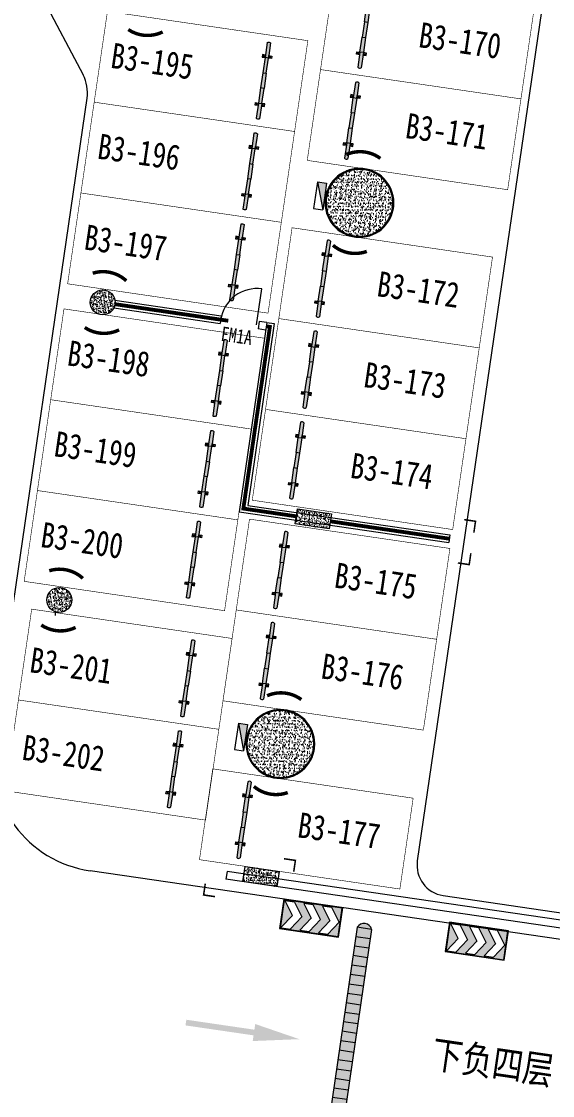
# Model space of a CAD drawing. Header units: inches. Extents: x -414268 to 632271, y -366004 to 318730.
# Drawn here: x 117050 to 130949, y 137717 to 165800 of the extents above; entities that cross this region are included whole.
import ezdxf
from ezdxf.enums import TextEntityAlignment as Align

# ---------------------------------------------------------------- set-up
doc = ezdxf.new("R2010")
doc.units = ezdxf.units.IN
doc.header["$LTSCALE"] = 1200
doc.header["$MEASUREMENT"] = 0
doc.linetypes.add('LTP-UG5$0$HIDDEN2', pattern=[0.1875, 0.125, -0.0625])
doc.layers.get('0').update_dxf_attribs({"linetype": 'CONTINUOUS', "lineweight": 0})
doc.layers.get('DEFPOINTS').update_dxf_attribs({"linetype": 'CONTINUOUS', "lineweight": 0})
for name, color, linetype, lineweight in [('0--PAI--', 7, 'CONTINUOUS', 0), ('0--PAI--BLACK', 7, 'CONTINUOUS', 0), ('0--PAI--BLUE', 5, 'CONTINUOUS', 0), ('0--PAI--HUANG', 40, 'CONTINUOUS', 0), ('0--尺寸', 3, 'CONTINUOUS', 0), ('0--弧型立面标', 7, 'CONTINUOUS', 0), ('0--挡车架', 7, 'CONTINUOUS', 0), ('0--直行箭头', 7, 'CONTINUOUS', 0), ('0--立面标', 7, 'CONTINUOUS', 0), ('0--路缘线', 1, 'CONTINUOUS', 0), ('0－－车位', 4, 'CONTINUOUS', 0), ('0－－车位号码', 7, 'CONTINUOUS', 0), ('7', 7, 'CONTINUOUS', 0), ('COL-GRID-UG-1_8A_200701111', 7, 'CONTINUOUS', 0), ('COL-GRID-UG-1_8A_200701112', 7, 'CONTINUOUS', 0), ('COL-GRID-UG-1_8A_200701113', 7, 'CONTINUOUS', 0), ('COL-GRID-UG-2$0$A-ANNO-DIM', 7, 'CONTINUOUS', 0), ('COL-GRID-UG-2$0$A-CORE-PAR', 7, 'CONTINUOUS', 0), ('COL-GRID-UG-2$0$A-MTRL-HTC', 7, 'CONTINUOUS', 0), ('COL-GRID-UG-2$0$STR-COMP-0', 7, 'CONTINUOUS', 0), ('COL-GRID-UG-2$0$STR-COMP-4', 7, 'CONTINUOUS', 0), ('HY消火栓', 7, 'CONTINUOUS', 0), ('LEE100', 7, 'CONTINUOUS', 0), ('PUB_TEXT', 7, 'CONTINUOUS', 0), ('WALL', 7, 'CONTINUOUS', 0), ('WINDOW', 7, 'CONTINUOUS', 0), ('WINDOW_TEXT', 7, 'CONTINUOUS', 0)]:
    doc.layers.add(name, color=color, linetype=linetype, lineweight=lineweight)
doc.styles.add('-黑体', font='simhei.ttf', dxfattribs={"width": 0.8})
doc.styles.add('COL-GRID-UG-1_8A_200701112', font='romans.shx', dxfattribs={"width": 0.85})
doc.styles.add('SIMPLEX', font='SIMPLEX.SHX')
doc.dimstyles.new('DIMN150', dxfattribs={"dimscale": 1.5, "dimtxt": 250, "dimasz": 1, "dimexe": 250, "dimexo": 300, "dimgap": 150, "dimtad": 1, "dimdec": 0, "dimzin": 0, "dimdsep": 46, "dimtxsty": 'COL-GRID-UG-1_8A_200701112', "dimblk": '_DIMX', "dimcen": 0.09, "dimdle": 0.375, "dimclrd": 1, "dimclre": 1, "dimclrt": 7, "dimadec": 0, "dimazin": 0, "dimtfac": 1, "dimtdec": 0, "dimtix": 1, "dimtmove": 0, "dimatfit": 3, "dimldrblk": '_DIMX', "dimfxl": 250, "dimtolj": 1, "dimtzin": 0, "dimarcsym": 0})
pattern_1 = [(50, (-65.09035, -5.26929), (0.14345204, -0.01255043), [0.015, -0.165]), (355, (-65.09035, -5.26929), (-0.02775027, 0.15043843), [0.012, -0.132]), (100.4514, (-65.0784, -5.27034), (0.11570188, 0.1378879), [0.01274804, -0.14022842]), (46.1842, (-65.09035, -5.2293), (0.2134482, -0.0331038), [0.0225, -0.2475]), (96.6356, (-65.07256, -5.23205), (0.18693254, 0.1948236), [0.01912206, -0.2103426]), (351.1842, (-65.09035, -5.2293), (0.1869324, 0.1948237), [0.018, -0.198]), (21, (-65.07035, -5.23929), (0.1193814, -0.08052378), [0.015, -0.165]), (326, (-65.07035, -5.23929), (0.04866307, 0.14503), [0.012, -0.132]), (71.4514, (-65.0604, -5.246), (0.16804453, 0.0645061), [0.01274804, -0.14022842]), (37.5, (-65.09035, -5.26929), (0.00243197, 0.06657877), [0, -0.1304, 0, -0.134, 0, -0.1325]), (7.5, (-65.09035, -5.26929), (0.05261391, 0.07888234), [0, -0.0764, 0, -0.1274, 0, -0.0505]), (327.5, (-65.13495, -5.26929), (0.106764487, -0.004510974), [0, -0.05, 0, -0.156, 0, -0.207]), (317.5, (-65.15495, -5.26929), (0.11663723, 0.020021), [0, -0.065, 0, -0.1036, 0, -0.147])]

# ---------------------------------------------------------------- blocks, each defined once
blk = doc.blocks.new('COL-GRID-UG-2$0$_8')
at = {"layer": 'COL-GRID-UG-2$0$STR-COMP-4'}
h = blk.add_hatch(dxfattribs=at)
h.set_pattern_fill('AR-CONC', color=251, scale=0.02, angle=8.3206, style=0)
h.set_pattern_definition(pattern_1)
h.paths.add_polyline_path([(0.45, -0.2), (-0.45, -0.2), (-0.45, 0.2), (0.45, 0.2)])
at = {"layer": 'COL-GRID-UG-2$0$STR-COMP-0'}
blk.add_lwpolyline([(0.45, -0.2), (-0.45, -0.2), (-0.45, 0.2), (0.45, 0.2)], close=True, dxfattribs=at)
blk = doc.blocks.new('COL-GRID-UG-2$0$_65')
at = {"layer": 'COL-GRID-UG-2$0$STR-COMP-4'}
h = blk.add_hatch(dxfattribs=at)
h.set_pattern_fill('AR-CONC', color=251, scale=0.02, angle=-71.4592, style=0)
h.set_pattern_definition([(330.22017, (9.78091, -53.02195), (0.01310158, -0.14340275), [0.015, -0.165]), (275.22017, (9.78091, -53.02195), (0.1431277, 0.05400243), [0.012, -0.132]), (20.67157, (9.782, -53.0339), (0.1562292, -0.08940044), [0.01274804, -0.14022842]), (326.40437, (9.82028, -53.01485), (0.0052938, -0.2159351), [0.0225, -0.2475]), (16.85577, (9.82072, -53.03285), (0.2249, -0.14939874), [0.0191221, -0.2103426]), (271.40437, (9.82028, -53.01485), (0.2249001, -0.1493986), [0.018, -0.198]), (301.22017, (9.81398, -53.03631), (-0.05806414, -0.13177464), [0.015, -0.165]), (246.22017, (9.81398, -53.03631), (0.1513632, -0.0221581), [0.012, -0.132]), (351.67157, (9.80915, -53.04729), (0.09329894, -0.1539328), [0.01274804, -0.14022842]), (317.72017, (9.78091, -53.02195), (0.065953887, 0.00941977), [0, -0.1304, 0, -0.134, 0, -0.1325]), (287.72017, (9.78091, -53.02195), (0.08696608, -0.037782905), [0, -0.0764, 0, -0.1274, 0, -0.0505]), (247.72017, (9.773, -52.978057), (0.01450395, -0.105870865), [0, -0.05, 0, -0.156, 0, -0.207]), (237.72017, (9.76945, -52.95837), (0.04039841, -0.11123423), [0, -0.065, 0, -0.1036, 0, -0.147])])
edge = h.paths.add_edge_path()
edge.add_arc((0, 0), 0.325, 0, 360)
at = {"layer": 'COL-GRID-UG-2$0$STR-COMP-0'}
blk.add_circle((0, 0), 0.325, dxfattribs=at)
blk = doc.blocks.new('COL-GRID-UG-2$0$COL_1_80')
at = {"layer": 'COL-GRID-UG-2$0$A-MTRL-HTC'}
h = blk.add_hatch(dxfattribs=at)
h.set_pattern_fill('STEEL', color=256, scale=0.5, style=0)
h.set_pattern_definition([(315, (21.45, -21.45), (-0.04419417, -0.04419417), []), (315, (21.45, -21.48125), (-0.04419417, -0.04419417), [])])
edge = h.paths.add_edge_path(flags=16)
edge.add_arc((0, 0), 0.875, 0, 360)
edge = h.paths.add_edge_path()
edge.add_arc((0, 0), 0.9, 0, 360)
h = blk.add_hatch(dxfattribs=at)
h.set_pattern_fill('AR-CONC', color=256, scale=0.025, style=0)
h.set_pattern_definition([(310, (21.45, -21.45), (0.17931505, 0.015688), [0.01875, -0.20625]), (5, (21.45, -21.45), (-0.0346878, -0.188048), [0.015, -0.165]), (259.5486, (21.46494, -21.4487), (0.1446273, -0.1723599), [0.015935, -0.1752855]), (313.8158, (21.45, -21.5), (0.2668103, 0.0413798), [0.028125, -0.309375]), (263.3644, (21.47223, -21.49655), (0.2336657, -0.2435295), [0.0239026, -0.2629282]), (8.8158, (21.45, -21.5), (0.2336655, -0.2435297), [0.0225, -0.2475]), (339, (21.475, -21.4875), (0.14922676, 0.1006547), [0.01875, -0.20625]), (34, (21.475, -21.4875), (0.0608288, -0.1812875), [0.015, -0.165]), (288.5486, (21.48744, -21.47911), (0.2100557, -0.0806326), [0.015935, -0.1752855]), (322.5, (21.45, -21.45), (0.00303996, -0.08322346), [0, -0.163, 0, -0.1675, 0, -0.165625]), (352.5, (21.45, -21.45), (0.06576738, -0.09860293), [0, -0.0955, 0, -0.15925, 0, -0.063125]), (32.5, (21.39425, -21.45), (0.13345561, 0.00563872), [0, -0.0625, 0, -0.195, 0, -0.25875]), (42.5, (21.36925, -21.45), (0.14579654, -0.02502625), [0, -0.08125, 0, -0.1295, 0, -0.18375])])
edge = h.paths.add_edge_path()
edge.add_arc((0, 0), 0.875, 0, 360)
at = {"layer": 'COL-GRID-UG-2$0$A-CORE-PAR'}
for radius in [0.9, 0.875]:
    blk.add_circle((0, 0), radius, dxfattribs=at)
blk = doc.blocks.new('HY')
for p, q in [((0, 0), (0.24, 0)), ((0, 0), (0.24, -0.7)), ((0, 0), (0, -0.7)), ((0.24, 0), (0.24, -0.7)), ((0, -0.7), (0.24, -0.7))]:
    blk.add_line(p, q)
blk.add_solid([(0, 0), (0.24, 0), (0.24, -0.7)])
blk = doc.blocks.new('$DDT_AUDIT_GENERATED__1DE2')
at = {"layer": 'COL-GRID-UG-1_8A_200701112'}
h = blk.add_hatch(dxfattribs=at)
h.set_pattern_fill('AR-CONC', color=251, scale=0.02, angle=8.3206, style=0)
h.set_pattern_definition(pattern_1)
h.paths.add_polyline_path([(0.45, -0.2), (-0.45, -0.2), (-0.45, 0.2), (0.45, 0.2)])
at = {"layer": 'COL-GRID-UG-1_8A_200701113'}
blk.add_lwpolyline([(0.45, -0.2), (-0.45, -0.2), (-0.45, 0.2), (0.45, 0.2)], close=True, dxfattribs=at)
blk = doc.blocks.new('_DBLK')
blk.add_line((-0.45, 0), (-0.45, -0.95))
blk.add_arc((-0.45, 0), 0.95, 270, 0)
at = {"layer": 'WINDOW_TEXT', "style": 'SIMPLEX', "flags": 9}
blk.add_attdef('A', text='', height=1, dxfattribs=at).set_placement((0, 1.5), align=Align.MIDDLE)
blk = doc.blocks.new('A$C6F4820FC')
at = {"layer": '0--挡车架'}
h = blk.add_hatch(color=256, dxfattribs=at)
h.paths.add_polyline_path([(2018, 79, 0.395204), (2018, 169), (1617, 169), (1617, 79), (1684, 79)])
h.paths.add_polyline_path([(819, 169), (819, 79), (1217, 79), (1217, 169)])
h.paths.add_polyline_path([(418, 79), (418, 169), (351, 169), (18, 169, 0.395204), (18, 79)])
h = blk.add_hatch(color=256, dxfattribs=at)
h.paths.add_polyline_path([(1617, 169), (1684, 169), (1684, 249), (1617, 249)])
h.paths.add_polyline_path([(1639, 209, -1), (1663, 209, -1)], flags=16)
h.paths.add_polyline_path([(1617, 0), (1684, 0), (1684, 79), (1617, 79)])
h.paths.add_polyline_path([(1639, 40, -1), (1663, 40, -1)], flags=16)
h.paths.add_polyline_path([(351, 249), (351, 169), (418, 169), (418, 249)])
h.paths.add_polyline_path([(397, 209, 1), (372, 209, 1)], flags=16)
h.paths.add_polyline_path([(418, 79), (351, 79), (351, 0), (418, 0)])
h.paths.add_polyline_path([(372, 40, -1), (397, 40, -1)], flags=16)
h = blk.add_hatch(color=40, dxfattribs=at)
h.paths.add_polyline_path([(1217, 169), (1217, 79), (1617, 79), (1617, 169)])
h.paths.add_polyline_path([(819, 79), (819, 169), (418, 169), (418, 79)])
for p, q in [((18, 169), (418, 169)), ((18, 79), (418, 79)), ((819, 169), (1217, 169)), ((819, 79), (1217, 79)), ((1617, 169), (2018, 169)), ((1617, 79), (2018, 79))]:
    blk.add_line(p, q, dxfattribs=at)
for points in [[(418, 169), (351, 169), (351, 249), (418, 249)], [(418, 79), (351, 79), (351, 0), (418, 0)], [(1617, 169), (1684, 169), (1684, 249), (1617, 249)], [(1617, 79), (1684, 79), (1684, 0), (1617, 0)]]:
    blk.add_lwpolyline(points, close=True, dxfattribs=at)
at = {"layer": '0--挡车架', "color": 0}
for points in [[(819, 169), (819, 79), (418, 79), (418, 169)], [(1617, 169), (1617, 79), (1217, 79), (1217, 169)]]:
    blk.add_lwpolyline(points, close=True, dxfattribs=at)
at = {"layer": '0--挡车架'}
for centre in [(385, 209), (385, 40), (1651, 209), (1651, 40)]:
    blk.add_circle(centre, 12.1, dxfattribs=at)
for centre, start, end in [((66, 124), 136.8717, 223.1283), ((1970, 124), 316.8717, 43.1283)]:
    blk.add_arc(centre, 65.8, start, end, dxfattribs=at)
blk = doc.blocks.new('A$C001A7B1A')
at = {"layer": '0－－车位', "const_width": 15}
blk.add_lwpolyline([(2407, 5308), (7, 5308), (7, 7), (2407, 7)], close=True, dxfattribs=at)
at = {"layer": '0--挡车架'}
blk.add_blockref('A$C6F4820FC', (190, 883), dxfattribs=at)
blk = doc.blocks.new('A$C5703102E')
at = {"layer": '0--PAI--BLUE'}
h = blk.add_hatch(color=5, dxfattribs=at)
h.paths.add_polyline_path([(220, 300), (410, 569), (220, 569), (30, 300), (220, 30), (410, 30)], flags=16)
h.paths.add_polyline_path([(10, 10), (1189, 10), (1189, 589), (10, 589)])
h.paths.add_polyline_path([(410, 300), (600, 30), (790, 30), (600, 300), (790, 569), (600, 569)], flags=16)
h.paths.add_polyline_path([(1169, 30), (979, 30), (790, 300), (979, 569), (1169, 569), (979, 300)], flags=16)
at = {"layer": '0--PAI--'}
for p, q in [((789, 300), (979, 569)), ((1169, 569), (979, 300)), ((979, 30), (789, 300)), ((979, 300), (1169, 30))]:
    blk.add_line(p, q, dxfattribs=at)
for points in [[(0, 0), (1199, 0), (1199, 599), (0, 599)], [(10, 10), (1189, 10), (1189, 589), (10, 589)], [(220, 300), (410, 569), (220, 569), (30, 300), (220, 30), (410, 30)], [(410, 300), (599, 30), (789, 30), (599, 300), (789, 569), (599, 569)]]:
    blk.add_lwpolyline(points, close=True, dxfattribs=at)
for points in [[(1169, 579), (979, 579)], [(979, 30), (1169, 30)]]:
    blk.add_lwpolyline(points, dxfattribs=at)
blk = doc.blocks.new('A$C78C42253')
at = {"layer": '0--PAI--BLACK'}
h = blk.add_hatch(color=256, dxfattribs=at)
h.paths.add_polyline_path([(5875, 0, 0.657895), (5875, 380)])
h.paths.add_polyline_path([(5375, 0), (5625, 0), (5625, 380), (5375, 380)])
h.paths.add_polyline_path([(4875, 0), (5125, 0), (5125, 380), (4875, 380)])
h.paths.add_polyline_path([(4625, 380), (4375, 380), (4375, 0), (4625, 0)])
h.paths.add_polyline_path([(3875, 0), (4125, 0), (4125, 380), (3875, 380)])
h.paths.add_polyline_path([(3375, 0), (3625, 0), (3625, 380), (3375, 380)])
h.paths.add_polyline_path([(2875, 0), (3125, 0), (3125, 380), (2875, 380)])
h.paths.add_polyline_path([(2375, 0), (2625, 0), (2625, 380), (2375, 380)])
h.paths.add_polyline_path([(2125, 380), (1875, 380), (1875, 0), (2125, 0)])
h.paths.add_polyline_path([(1375, 0), (1625, 0), (1625, 380), (1375, 380)])
h.paths.add_polyline_path([(875, 0), (1125, 0), (1125, 380), (875, 380)])
h.paths.add_polyline_path([(375, 0), (625, 0), (625, 380), (375, 380)])
h.paths.add_polyline_path([(125, 0), (125, 380, 0.657895)])
at = {"layer": '0--PAI--HUANG'}
h = blk.add_hatch(color=40, dxfattribs=at)
h.paths.add_polyline_path([(5625, 0), (5875, 0), (5875, 380), (5625, 380)])
h.paths.add_polyline_path([(5125, 0), (5375, 0), (5375, 380), (5125, 380)])
h.paths.add_polyline_path([(4875, 380), (4625, 380), (4625, 0), (4875, 0)])
h.paths.add_polyline_path([(4375, 380), (4125, 380), (4125, 0), (4375, 0)])
h.paths.add_polyline_path([(3875, 380), (3625, 380), (3625, 0), (3875, 0)])
h.paths.add_polyline_path([(3375, 380), (3125, 380), (3125, 0), (3375, 0)])
h.paths.add_polyline_path([(2625, 0), (2875, 0), (2875, 380), (2625, 380)])
h.paths.add_polyline_path([(2375, 380), (2125, 380), (2125, 0), (2375, 0)])
h.paths.add_polyline_path([(1875, 380), (1625, 380), (1625, 0), (1875, 0)])
h.paths.add_polyline_path([(1375, 380), (1125, 380), (1125, 0), (1375, 0)])
h.paths.add_polyline_path([(625, 0), (875, 0), (875, 380), (625, 380)])
h.paths.add_polyline_path([(375, 380), (125, 380), (125, 0), (375, 0)])
for p, q in [((125, 380), (125, 0)), ((125, 380), (5875, 380)), ((375, 380), (375, 0)), ((625, 380), (625, 0)), ((875, 380), (875, 0)), ((1125, 380), (1125, 0)), ((1375, 380), (1375, 0)), ((1625, 380), (1625, 0)), ((1875, 380), (1875, 0)), ((2125, 380), (2125, 0)), ((2375, 380), (2375, 0)), ((2625, 380), (2625, 0)), ((2875, 380), (2875, 0)), ((3125, 380), (3125, 0)), ((3375, 380), (3375, 0)), ((3625, 380), (3625, 0)), ((3875, 380), (3875, 0)), ((4125, 380), (4125, 0)), ((4375, 380), (4375, 0)), ((4625, 380), (4625, 0)), ((4875, 380), (4875, 0)), ((5125, 380), (5125, 0)), ((5375, 380), (5375, 0)), ((5625, 380), (5625, 0)), ((5875, 380), (5875, 0)), ((125, 0), (5875, 0))]:
    blk.add_line(p, q)
for centre, start, end in [((207, 190), 113.3186, 246.6814), ((5793, 190), 293.3186, 66.6814)]:
    blk.add_arc(centre, 207, start, end)
blk = doc.blocks.new('_DIMX')
blk.add_line((-150, 0), (150, 0))
at = {"const_width": 50}
blk.add_lwpolyline([(-70, -70), (70, 70)], dxfattribs=at)
blk = doc.blocks.new('*D277')
at = {"layer": '0--尺寸', "color": 0, "lineweight": -2}
for p, q in [((131595, 142033), (136089, 141376)), ((135718, 141428), (134749, 134802)), ((130626, 135403), (135120, 134746))]:
    blk.add_line(p, q, dxfattribs=at)
at = {"layer": 'DEFPOINTS', "color": 0}
for p in [(131150, 142098), (130180, 135469), (134748, 134800)]:
    blk.add_point(p, dxfattribs=at)
at = {"layer": '0--尺寸', "color": 0, "lineweight": -2, "xscale": 1.5, "yscale": 1.5, "zscale": 1.5}
for p, rotation in [((135718, 141430), 81.6793996836047), ((134748, 134800), 261.6793996836047)]:
    blk.add_blockref('_DIMX', p, dxfattribs=dict(at, rotation=rotation))
at = {"layer": '0--尺寸', "color": 7, "insert": (134561, 138213), "char_height": 750, "attachment_point": 5, "rotation": 81.6794, "style": '-黑体'}
blk.add_mtext('\\A1;6700', dxfattribs=at)

msp = doc.modelspace()

# ---------------------------------------------------------------- hatches: boundary and pattern name
at = {"layer": '0--直行箭头'}
msp.add_hatch(color=256, dxfattribs=at).paths.add_polyline_path([(124322, 139190.4), (123102.1, 139141.4), (123123.8, 139289.9), (121342.8, 139550.3), (121364.5, 139698.8), (123145.5, 139438.3), (123167.2, 139586.7)])

# ---------------------------------------------------------------- linework, layer by layer
for p, q in [((122429.1, 143575.5), (122400.2, 143377.7)), ((135176.6, 141711.2), (122429.1, 143575.5)), ((137551.4, 141161.8), (122400.2, 143377.7))]:
    msp.add_line(p, q)
at = {"layer": '0--弧型立面标', "const_width": 90}
for points in [[(120744.2, 165526, -0.2679492), (119846.4, 165588.3, -0.2679492)], [(126443.5, 162220, 0.2679492), (125549.1, 162320.3, 0.2679492)], [(126087.7, 159787.6, -0.2679492), (125202.1, 159947.6, -0.2679492)], [(119792.8, 159020.6, 0.2679492), (118914.7, 159218, 0.2679492)], [(119604.9, 157736.1, -0.2679492), (118707.1, 157798.5, -0.2679492)], [(118655, 151240.6, 0.2679492), (117776.9, 151438, 0.2679492)], [(118467.1, 149956.1, -0.2679492), (117569.3, 150018.4, -0.2679492)], [(124374.1, 148070.5, 0.2679492), (123479.7, 148170.9, 0.2679492)], [(124018.3, 145638.1, -0.2679492), (123132.7, 145798.1, -0.2679492)]]:
    msp.add_lwpolyline(points, format="xyb", dxfattribs=at)
at = {"layer": '0--立面标', "const_width": 40}
for points in [[(128636.4, 152774.8), (128933.2, 152731.4), (128889.8, 152434.5)], [(128470.7, 151642.1), (128767.6, 151598.7), (128811, 151895.6)], [(123922, 143908), (124218.8, 143864.6), (124175.4, 143567.7)], [(122113.8, 142917.1), (121817, 142960.5), (121860.4, 143257.4)]]:
    msp.add_lwpolyline(points, dxfattribs=at)
at = {"layer": '0--路缘线'}
for p, q in [((132869.9, 181186.1), (127409.9, 143852.9)), ((117413.5, 166771.9), (118661.5, 164405)), ((116311.5, 146996.5), (118766.4, 163793.9)), ((137378.1, 140883.9), (118845.9, 143594.3)), ((128085.7, 142945.5), (132846.8, 142249.2))]:
    msp.add_line(p, q, dxfattribs=at)
for centre, radius, start, end in [((117776.9, 163938.6), 1000, 351.6794, 27.8002), ((119280, 146562.7), 3000, 171.68531, 261.6794), ((128201.5, 143737.1), 800, 171.6794, 261.6794)]:
    msp.add_arc(centre, radius, start, end, dxfattribs=at)
at = {"layer": 'LEE100', "linetype": 'LTP-UG5$0$HIDDEN2', "ltscale": 5, "const_width": 100}
for points in [[(119498.4, 158407.7), (122463.1, 157974.1)], [(123452.6, 157829.4), (123551.5, 157814.9), (122856.7, 153063.5), (124241.9, 152861)], [(125132.4, 152730.7), (128249.3, 152274.9)]]:
    msp.add_lwpolyline(points, dxfattribs=at)
at = {"layer": 'WALL'}
for p, q in [((119497.3, 158508.9), (122279.7, 158102)), ((119468.3, 158311), (122250.8, 157904.1)), ((122279.7, 158102), (122250.8, 157904.1)), ((123467.1, 157928.3), (122743.2, 152979.1)), ((123665, 157899.4), (122970.1, 153148)), ((123269.2, 157957.3), (123240.2, 157759.4)), ((123467.1, 157928.3), (123269.2, 157957.3)), ((123467.1, 157928.3), (123665, 157899.4)), ((123438.1, 157730.4), (123240.2, 157759.4)), ((122970.1, 153148), (128263.8, 152373.8)), ((122743.2, 152979.1), (128234.8, 152175.9)), ((117938.4, 150266.3), (117938.5, 150365.6))]:
    msp.add_line(p, q, dxfattribs=at)
for points in [[(122279.7, 158102), (122250.8, 157904.1)], [(128263.8, 152373.8), (128234.8, 152175.9)]]:
    msp.add_lwpolyline(points, dxfattribs=at)

# ---------------------------------------------------------------- block references
for name, p, rotation in [('A$C001A7B1A', (125218.2, 166925.2), 261.6793996873682), ('A$C001A7B1A', (124870.8, 164550.5), 261.6793996873682), ('A$C001A7B1A', (124126.3, 160414.7), 261.6793996873682), ('A$C001A7B1A', (123779, 158040), 261.6793996873682), ('A$C001A7B1A', (123431.7, 155665.2), 261.6793996873682), ('A$C001A7B1A', (123012, 152795.7), 261.6793996873682), ('A$C001A7B1A', (122664.7, 150421), 261.6793996873682), ('A$C001A7B1A', (122049.7, 146266.3), 261.6793996873682), ('A$C78C42253', (125856.6, 142240.5), 261.6793996840079)]:
    msp.add_blockref(name, p, dxfattribs=dict(rotation=rotation))
at = {"xscale": -1}
for p, rotation in [((124553.3, 165304), 81.6793996637859), ((124206, 162929.2), 81.6793996637859), ((123858.7, 160554.5), 81.6793996637859), ((123415.5, 157524), 81.6793996637859), ((123068.2, 155149.2), 81.6793996637859), ((122720.9, 152774.5), 81.6793996637859), ((122570.5, 149673.2), 81.67939966378488), ((122223.2, 147298.4), 81.67939966378488)]:
    msp.add_blockref('A$C001A7B1A', p, dxfattribs=dict(at, rotation=rotation))
at = {"layer": '7', "xscale": 1.300000000017081, "yscale": 1.299999999988358, "zscale": 1.3, "rotation": 171.6793996838526}
for p in [(125460.4, 142626.9), (129795.8, 142024.7)]:
    msp.add_blockref('A$C5703102E', p, dxfattribs=at)
at = {"layer": 'COL-GRID-UG-1_8A_200701111', "xscale": 1000.000000000005, "yscale": 1000.000000000005, "zscale": 1000, "rotation": 351.6793996836047}
msp.add_blockref('$DDT_AUDIT_GENERATED__1DE2', (123319.7, 143445.3), dxfattribs=at)
at = {"layer": 'COL-GRID-UG-2$0$A-ANNO-DIM', "yscale": 1000.000000000005, "zscale": 1000}
for name, p, xscale, rotation in [('COL-GRID-UG-2$0$COL_1_80', (125895.5, 161057.9), -1000.000000000005, 171.6793996836047), ('COL-GRID-UG-2$0$_8', (124687.2, 152795.8), 1000.000000000005, 351.6793996836047), ('COL-GRID-UG-2$0$COL_1_80', (123826.1, 146908.5), -1000.000000000005, 171.6793996836047)]:
    msp.add_blockref(name, p, dxfattribs=dict(at, xscale=xscale, rotation=rotation))
at = {"layer": 'COL-GRID-UG-2$0$STR-COMP-4', "xscale": 1000.000000000005, "yscale": 1000.000000000005, "zscale": 1000, "rotation": 351.6793996836047}
for p in [(119176.8, 158454.7), (118039, 150674.7)]:
    msp.add_blockref('COL-GRID-UG-2$0$_65', p, dxfattribs=at)
at = {"layer": 'HY消火栓', "xscale": 1000.000000000005, "yscale": 1000.000000000005, "zscale": 1000, "rotation": 351.6793996836047}
for p in [(124796.8, 161604.2), (122727.4, 147454.7)]:
    msp.add_blockref('HY', p, dxfattribs=at)
at = {"layer": 'WINDOW', "xscale": 1000.000000000005, "yscale": 1000.000000000005, "zscale": 1000, "rotation": 171.6793996835806}
msp.add_blockref('_DBLK', (122760, 157930.7), dxfattribs=at)

# ---------------------------------------------------------------- texts
at = {"layer": '0－－车位号码', "style": '-黑体', "width": 0.8}
for s, p in [('B3-170', (127416.4, 165132.1)), ('B3-195', (119357.6, 164592.2)), ('B3-171', (127069.1, 162757.4)), ('B3-196', (119010.3, 162217.5)), ('B3-197', (118662.9, 159842.7)), ('B3-172', (126324.6, 158621.6)), ('B3-198', (118219.7, 156812.2)), ('B3-173', (125977.3, 156246.8)), ('B3-199', (117872.4, 154437.5)), ('B3-174', (125630, 153872.1)), ('B3-200', (117525.1, 152062.7)), ('B3-175', (125210.3, 151002.6)), ('B3-201', (117237.3, 148789.5)), ('B3-176', (124863, 148627.9)), ('B3-202', (117037.4, 146501.2)), ('B3-177', (124247.9, 144473.1))]:
    msp.add_text(s, height=660, rotation=351.6794, dxfattribs=at).set_placement(p)
at = {"layer": 'PUB_TEXT', "style": '-黑体', "width": 0.8}
msp.add_text('下负四层', height=735, rotation=351.6794, dxfattribs=at).set_placement((127742.1, 138454.2))
at = {"layer": 'WINDOW_TEXT', "style": '-黑体', "width": 0.8}
msp.add_text('FM1A', height=375, rotation=351.6794, dxfattribs=at).set_placement((122250.2, 157456.1))

# ---------------------------------------------------------------- dimensions: what is measured, and where the dimension line sits
at = {"layer": '0--尺寸'}
dim = msp.add_linear_dim(base=(134748.5, 134800.4), p1=(131150, 142098), p2=(130180.4, 135468.5), angle=81.6794, dimstyle='DIMN150', override={"dimtxt": 500, "dimgap": 200, "dimtxsty": '-黑体', "dimclrd": 0, "dimclre": 0, "dimfxl": 0.36, "dimarcsym": 1}, dxfattribs=at)
dim.commit()
dim.dimension.update_dxf_attribs({"geometry": '*D277', "text_midpoint": (134561.2, 138213.4)})

doc.saveas('drawing.dxf')
